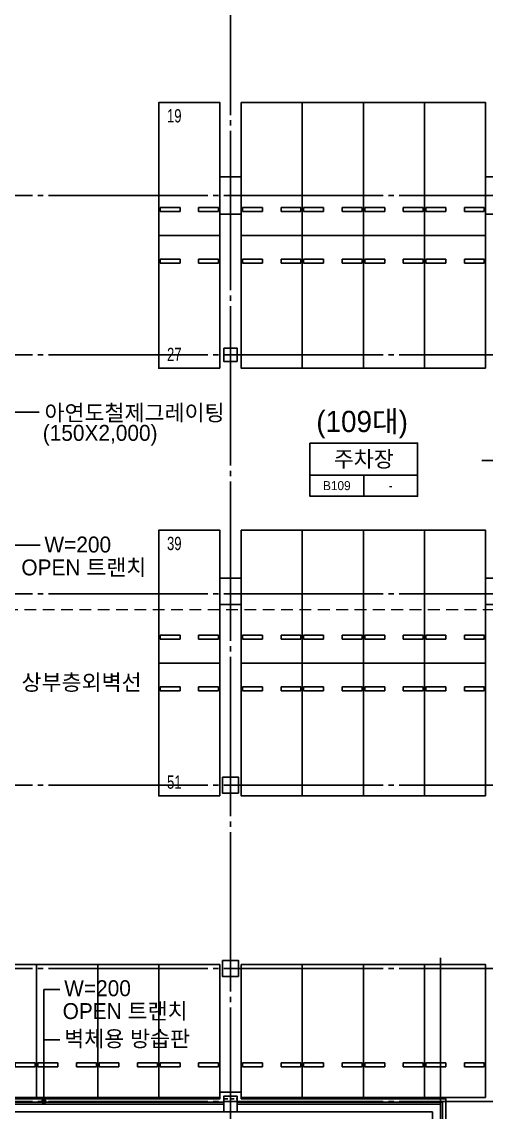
# Model space of a CAD drawing. Extents: x 13827183 to 13983685, y -1862231 to -1752052.
# Drawn here: x 13874605 to 13892080, y -1824785 to -1783737 of the extents above; entities that cross this region are included whole.
import ezdxf
from ezdxf.enums import TextEntityAlignment as Align

# ---------------------------------------------------------------- set-up
doc = ezdxf.new("R2010")
doc.units = 0
doc.header["$LTSCALE"] = 100
doc.header["$MEASUREMENT"] = 0
for name, pattern in [('CEN', [66, 60, -2, 2, -2]), ('HID', [2.3, 1.5, -0.8]), ('HIDDEN', [0.375, 0.25, -0.125])]:
    doc.linetypes.add(name, pattern=pattern)
for name, color, linetype in [('7TXT', 7, 'CONTINUOUS'), ('_FIN', 5, 'CONTINUOUS'), ('CAR', 21, 'CONTINUOUS'), ('CAR-STOP', 5, 'CONTINUOUS'), ('CEN', 1, 'CEN'), ('HAT', 5, 'CONTINUOUS'), ('LEVEL-1', 4, 'CONTINUOUS'), ('open-tr', 9, 'CONTINUOUS'), ('TEXT', 2, 'CONTINUOUS'), ('TEXT1', 7, 'CONTINUOUS'), ('WA1', 2, 'CONTINUOUS')]:
    doc.layers.add(name, color=color, linetype=linetype)
doc.layers.add('hidded', color=5, linetype='HIDDEN', lineweight=20)
doc.styles.add('HY울를도M', font='HYWULM.TTF')
doc.styles.add('돋음', font='Dotum.ttf', dxfattribs={"height": 3})
doc.styles.add('울릉도', font='HYWULM.TTF', dxfattribs={"height": 3})

# ---------------------------------------------------------------- blocks, each defined once
blk = doc.blocks.new('TT1')
at = {"layer": 'TEXT1'}
for p, q in [((-1013, -600), (1013, -600)), ((0, -600), (0, -1000))]:
    blk.add_line(p, q, dxfattribs=at)
blk.add_lwpolyline([(-1013, 0), (1013, 0), (1013, -1000), (-1013, -1000)], close=True, dxfattribs=at)
blk = doc.blocks.new('CAR-STOP')
at = {"layer": 'CAR-STOP', "ltscale": 3}
for p, q in [((50, 3950), (50, 4100)), ((50, 4100), (800, 4100)), ((50, 3950), (800, 3950)), ((800, 4100), (800, 3950)), ((1500, 4100), (2250, 4100)), ((1500, 4100), (1500, 3950)), ((1500, 3950), (2250, 3950)), ((2250, 3950), (2250, 4100))]:
    blk.add_line(p, q, dxfattribs=at)

msp = doc.modelspace()

# ---------------------------------------------------------------- hatches: boundary and pattern name
at = {"layer": 'HAT'}
h = msp.add_hatch(dxfattribs=at)
h.set_pattern_fill('_USER', color=256, scale=180, angle=45, style=0, double=1, pattern_type=0)
h.set_pattern_definition([(45, (13859357.81, -1807335.86), (-127.2792, 127.2792), []), (135, (13859357.81, -1807335.86), (-127.2792, -127.2792), [])])
h.paths.add_polyline_path([(13872559.80992, -1790977.37395), (13872359.80992, -1790977.37395), (13872359.80992, -1793977.37395), (13867479.80992, -1793977.37395), (13867479.80992, -1794177.37395), (13872559.80992, -1794177.37395)])
h.paths.add_polyline_path([(13865359.80992, -1790277.37395), (13865159.80992, -1790277.37395), (13865159.80992, -1794257.37395), (13865359.80992, -1794257.37395), (13865359.80992, -1794177.37395), (13865639.80992, -1794177.37395), (13865639.80992, -1793977.37395), (13865359.80992, -1793977.37395)])
h.paths.add_polyline_path([(13865359.80992, -1795197.37395), (13865159.80992, -1795197.37395), (13865159.80992, -1795377.37395), (13865359.80992, -1795377.37395)])
h.paths.add_polyline_path([(13862259.80992, -1790677.37395), (13862059.80992, -1790677.37395), (13862059.80992, -1791537.37395), (13862259.80992, -1791537.37395)])
h.paths.add_polyline_path([(13873366.73347, -1798664.76606), (13873366.73347, -1797589.98184), (13873874.80992, -1797589.98184), (13873874.80992, -1798664.76606)], flags=9)
h.paths.add_polyline_path([(13873366.73347, -1795713.10145), (13873366.73347, -1794641.64645), (13873874.80992, -1794641.64645), (13873874.80992, -1795713.10145)], flags=9)
h.paths.add_polyline_path([(13873366.73347, -1792714.76606), (13873366.73347, -1791639.98184), (13873874.80992, -1791639.98184), (13873874.80992, -1792714.76606)], flags=9)
h.paths.add_polyline_path([(13908543.76644, -1801280.87287), (13910867.50146, -1801280.87287), (13910867.50146, -1800500.91282), (13908543.76644, -1800500.91282)], flags=9)
h.paths.add_polyline_path([(13866225.19707, -1783278.04395), (13868548.93209, -1783278.04395), (13868548.93209, -1782498.0839), (13866225.19707, -1782498.0839)], flags=9)
h.paths.add_polyline_path([(13866225.19707, -1799105.0416), (13868548.93209, -1799105.0416), (13868548.93209, -1798325.08154), (13866225.19707, -1798325.08154)], flags=9)
h.paths.add_polyline_path([(13859357.80936, -1776734.80142), (13862053.54837, -1776734.80142), (13862053.54837, -1775806.03977), (13859357.80936, -1775806.03977)], flags=9)
h.paths.add_polyline_path([(13859358.60829, -1777750.46426), (13862052.74944, -1777750.46426), (13862052.74944, -1776858.65334), (13859358.60829, -1776858.65334)], flags=9)
h.paths.add_polyline_path([(13862693.55267, -1800309.98314), (13863194.75107, -1800309.98314), (13863194.75107, -1800009.58367), (13862693.55267, -1800009.58367)], flags=9)
h.paths.add_polyline_path([(13892944.89931, -1801870.07647), (13897124.65963, -1801870.07647), (13897124.65963, -1800975.26955), (13892944.89931, -1800975.26955)], flags=9)
h.paths.add_polyline_path([(13892964.04045, -1801049.64705), (13895436.41063, -1801049.64705), (13895436.41063, -1800269.687), (13892964.04045, -1800269.687)], flags=9)
h.paths.add_polyline_path([(13892934.74618, -1800314.26114), (13897092.2029, -1800314.26114), (13897092.2029, -1799358.53544), (13892934.74618, -1799358.53544)], flags=9)
h.paths.add_polyline_path([(13863121.99271, -1784984.67657), (13865992.83159, -1784984.67657), (13865992.83159, -1783990.0028), (13863121.99271, -1783990.0028)], flags=9)
h.paths.add_polyline_path([(13862660.95102, -1785788.94597), (13866468.20801, -1785788.94597), (13866468.20801, -1784897.13505), (13862660.95102, -1784897.13505)], flags=9)
h.paths.add_polyline_path([(13885173.13831, -1799599.1015), (13889649.30342, -1799599.1015), (13889649.30342, -1798007.62347), (13885173.13831, -1798007.62347)], flags=9)
h.paths.add_polyline_path([(13864292.62058, -1800854.64359), (13864726.17584, -1800854.64359), (13864726.17584, -1800548.65158), (13864292.62058, -1800548.65158)], flags=9)
h.paths.add_polyline_path([(13870452.30326, -1800572.36396), (13871067.31657, -1800572.36396), (13871067.31657, -1800182.38394), (13870452.30326, -1800182.38394)], flags=9)
h.paths.add_polyline_path([(13907595.46238, -1806534.60617), (13908624.15745, -1806534.60617), (13908624.15745, -1806056.24399), (13907595.46238, -1806056.24399)], flags=9)
h.paths.add_polyline_path([(13907449.40712, -1807014.29363), (13908770.21271, -1807014.29363), (13908770.21271, -1806516.95674), (13907449.40712, -1806516.95674)], flags=9)
h.paths.add_polyline_path([(13907660.91293, -1807335.86312), (13908624.96086, -1807335.86312), (13908624.96086, -1806960.36379), (13907660.91293, -1806960.36379)], flags=9)
h.paths.add_polyline_path([(13910049.40712, -1807014.29363), (13911370.21271, -1807014.29363), (13911370.21271, -1806516.95674), (13910049.40712, -1806516.95674)], flags=9)
h.paths.add_polyline_path([(13909905.71538, -1806534.60617), (13911513.90446, -1806534.60617), (13911513.90446, -1806056.24399), (13909905.71538, -1806056.24399)], flags=9)
h.paths.add_polyline_path([(13910260.91293, -1807335.86312), (13911224.96086, -1807335.86312), (13911224.96086, -1806960.36379), (13910260.91293, -1806960.36379)], flags=9)
h.paths.add_polyline_path([(13911118.31426, -1796999.8509), (13911551.86952, -1796999.8509), (13911551.86952, -1796693.85889), (13911118.31426, -1796693.85889)], flags=9)
h.paths.add_polyline_path([(13862259.80992, -1793377.37395), (13862059.80992, -1793377.37395), (13862059.80992, -1795377.37395), (13862259.80992, -1795377.37395)])

# ---------------------------------------------------------------- linework, layer by layer
at = {"layer": '_FIN'}
for p, q in [((13872709.80992, -1824407.37395), (13882209.80992, -1824407.37395)), ((13882709.80992, -1824407.37395), (13890429.80992, -1824407.37395)), ((13890429.80992, -1824407.37395), (13890429.80992, -1831927.37395))]:
    msp.add_line(p, q, dxfattribs=at)
at = {"layer": 'CAR', "ltscale": 3}
for points in [[(13882059.80992, -1791777.37395), (13879759.80992, -1791777.37395), (13879759.80992, -1786777.37395), (13882059.80992, -1786777.37395)], [(13885159.80992, -1791777.37395), (13882859.80992, -1791777.37395), (13882859.80992, -1786777.37395), (13885159.80992, -1786777.37395)], [(13887459.80992, -1791777.37395), (13885159.80992, -1791777.37395), (13885159.80992, -1786777.37395), (13887459.80992, -1786777.37395)], [(13889759.80992, -1791777.37395), (13887459.80992, -1791777.37395), (13887459.80992, -1786777.37395), (13889759.80992, -1786777.37395)], [(13892059.80992, -1791777.37395), (13889759.80992, -1791777.37395), (13889759.80992, -1786777.37395), (13892059.80992, -1786777.37395)], [(13882059.80992, -1796777.37395), (13879759.80992, -1796777.37395), (13879759.80992, -1791777.37395), (13882059.80992, -1791777.37395)], [(13885159.80992, -1796777.37395), (13882859.80992, -1796777.37395), (13882859.80992, -1791777.37395), (13885159.80992, -1791777.37395)], [(13887459.80992, -1796777.37395), (13885159.80992, -1796777.37395), (13885159.80992, -1791777.37395), (13887459.80992, -1791777.37395)], [(13889759.80992, -1796777.37395), (13887459.80992, -1796777.37395), (13887459.80992, -1791777.37395), (13889759.80992, -1791777.37395)], [(13892059.80992, -1796777.37395), (13889759.80992, -1796777.37395), (13889759.80992, -1791777.37395), (13892059.80992, -1791777.37395)], [(13882059.80992, -1807877.37395), (13879759.80992, -1807877.37395), (13879759.80992, -1802877.37395), (13882059.80992, -1802877.37395)], [(13885159.80992, -1807877.37395), (13882859.80992, -1807877.37395), (13882859.80992, -1802877.37395), (13885159.80992, -1802877.37395)], [(13887459.80992, -1807877.37395), (13885159.80992, -1807877.37395), (13885159.80992, -1802877.37395), (13887459.80992, -1802877.37395)], [(13889759.80992, -1807877.37395), (13887459.80992, -1807877.37395), (13887459.80992, -1802877.37395), (13889759.80992, -1802877.37395)], [(13892059.80992, -1807877.37395), (13889759.80992, -1807877.37395), (13889759.80992, -1802877.37395), (13892059.80992, -1802877.37395)], [(13882059.80992, -1812877.37395), (13879759.80992, -1812877.37395), (13879759.80992, -1807877.37395), (13882059.80992, -1807877.37395)], [(13885159.80992, -1812877.37395), (13882859.80992, -1812877.37395), (13882859.80992, -1807877.37395), (13885159.80992, -1807877.37395)], [(13887459.80992, -1812877.37395), (13885159.80992, -1812877.37395), (13885159.80992, -1807877.37395), (13887459.80992, -1807877.37395)], [(13889759.80992, -1812877.37395), (13887459.80992, -1812877.37395), (13887459.80992, -1807877.37395), (13889759.80992, -1807877.37395)], [(13892059.80992, -1812877.37395), (13889759.80992, -1812877.37395), (13889759.80992, -1807877.37395), (13892059.80992, -1807877.37395)], [(13875159.80992, -1819227.37395), (13872859.80992, -1819227.37395), (13872859.80992, -1824227.37395), (13875159.80992, -1824227.37395)], [(13877459.80992, -1819227.37395), (13875159.80992, -1819227.37395), (13875159.80992, -1824227.37395), (13877459.80992, -1824227.37395)], [(13879759.80992, -1819227.37395), (13877459.80992, -1819227.37395), (13877459.80992, -1824227.37395), (13879759.80992, -1824227.37395)], [(13882059.80992, -1819227.37395), (13879759.80992, -1819227.37395), (13879759.80992, -1824227.37395), (13882059.80992, -1824227.37395)], [(13885159.80992, -1824227.37395), (13882859.80992, -1824227.37395), (13882859.80992, -1819227.37395), (13885159.80992, -1819227.37395)], [(13887459.80992, -1824227.37395), (13885159.80992, -1824227.37395), (13885159.80992, -1819227.37395), (13887459.80992, -1819227.37395)], [(13889759.80992, -1824227.37395), (13887459.80992, -1824227.37395), (13887459.80992, -1819227.37395), (13889759.80992, -1819227.37395)], [(13892059.80992, -1824227.37395), (13889759.80992, -1824227.37395), (13889759.80992, -1819227.37395), (13892059.80992, -1819227.37395)]]:
    msp.add_lwpolyline(points, close=True, dxfattribs=at)
at = {"layer": 'CEN', "linetype": 'CEN'}
for p, q in [((13882459.80992, -1768045.95467), (13882459.80992, -1852077.37395)), ((13842606.80992, -1790277.37395), (13938970.80992, -1790277.37395)), ((13842606.80992, -1790277.37395), (13938970.80992, -1790277.37395)), ((13842606.80992, -1790277.37395), (13938970.80992, -1790277.37395)), ((13842606.80992, -1796277.37395), (13938970.80992, -1796277.37395)), ((13842606.80992, -1805277.37395), (13938970.80992, -1805277.37395)), ((13842606.80992, -1805277.37395), (13938970.80992, -1805277.37395)), ((13842606.80992, -1805277.37395), (13938970.80992, -1805277.37395)), ((13842606.80992, -1812477.37395), (13938970.80992, -1812477.37395)), ((13890359.80992, -1818977.37395), (13890359.80992, -1852077.37395)), ((13842606.80992, -1819377.37395), (13938970.80992, -1819377.37395)), ((13842606.80992, -1824377.37395), (13938970.80992, -1824377.37395))]:
    msp.add_line(p, q, dxfattribs=at)
at = {"layer": 'hidded', "color": 6, "linetype": 'HID', "ltscale": 3}
msp.add_lwpolyline([(13861859.80992, -1805877.37395), (13861859.84539, -1774677.37395), (13923059.80992, -1774677.37395), (13923059.80992, -1805877.37395), (13913059.80992, -1805877.37395), (13913059.80992, -1809077.37385), (13902059.80992, -1809077.38454), (13902059.80992, -1805877.37395)], close=True, dxfattribs=at)
msp.add_lwpolyline([(13926167.00547, -1790677.37395), (13923059.80992, -1790677.37395), (13923059.80992, -1805877.37395), (13913059.80992, -1805877.37395), (13913059.80992, -1809077.37385), (13902059.80992, -1809077.38454), (13902059.80992, -1805877.37395), (13861959.80992, -1805877.37395)], dxfattribs=at)
at = {"layer": 'LEVEL-1'}
msp.add_line((13891922.20097, -1800254.51), (13897730.91112, -1800254.51), dxfattribs=at)
at = {"layer": 'open-tr'}
msp.add_lwpolyline([(13890809.80992, -1834277.37395), (13890809.80992, -1831777.37395), (13890559.80992, -1831777.37395), (13890559.80992, -1824277.37395), (13882859.80992, -1824277.37395), (13882859.80992, -1824027.37395), (13882059.80992, -1824027.37395), (13882059.80992, -1824277.37395), (13872859.80992, -1824277.37395), (13872859.80992, -1824027.37395), (13872059.80992, -1824027.37395), (13872059.80992, -1824277.37395), (13862859.80992, -1824277.37395), (13862859.80992, -1824027.37395), (13862059.80992, -1824027.37395), (13862059.80992, -1824277.37395), (13856859.77781, -1824277.37395)], dxfattribs=at)
at = {"layer": 'TEXT1'}
for p, q in [((13875434.02394, -1824349.37395), (13875434.02394, -1820165.24255)), ((13875434.02394, -1820165.24255), (13876034.02394, -1820165.24255)), ((13875434.02394, -1822066.24255), (13876034.02394, -1822066.24255))]:
    msp.add_line(p, q, dxfattribs=at)
for points in [[(13872934.80992, -1798431.67648), (13875262.07158, -1798431.67648)], [(13872962.77682, -1803441.79508), (13875290.03849, -1803441.79508)]]:
    msp.add_lwpolyline(points, dxfattribs=at)
at = {"layer": 'TEXT1', "const_width": 100}
msp.add_lwpolyline([(13875434.02394, -1824427.37395, 1), (13875434.02394, -1824327.37395, 1)], format="xyb", close=True, dxfattribs=at)
at = {"layer": 'WA1'}
for p, q in [((13872709.80992, -1824477.37395), (13882209.80992, -1824477.37395)), ((13882709.80992, -1824477.37395), (13890359.80992, -1824477.37395)), ((13890359.80992, -1824477.37395), (13890359.80992, -1831927.37395)), ((13850059.80992, -1824777.37395), (13890059.80992, -1824777.37395)), ((13890059.80992, -1824777.37395), (13890059.80992, -1845377.37395))]:
    msp.add_line(p, q, dxfattribs=at)
at = {"layer": 'WA1', "color": 5, "linetype": 'HID'}
msp.add_line((13882209.80992, -1824277.37395), (13882709.80992, -1824277.37395), dxfattribs=at)
at = {"layer": 'WA1'}
for points in [[(13882859.80992, -1790977.37395), (13882859.80992, -1789577.37395), (13882059.80992, -1789577.37395), (13882059.80992, -1790977.37395)], [(13892859.80992, -1790977.37395), (13892859.80992, -1789577.37395), (13892059.80992, -1789577.37395), (13892059.80992, -1790977.37395)], [(13882709.80992, -1796527.37395), (13882709.80992, -1796027.37395), (13882209.80992, -1796027.37395), (13882209.80992, -1796527.37395)], [(13882859.80992, -1805677.37395), (13882859.80992, -1804677.37395), (13882059.80992, -1804677.37395), (13882059.80992, -1805677.37395)], [(13892859.80992, -1805677.37395), (13892859.80992, -1804677.37395), (13892059.80992, -1804677.37395), (13892059.80992, -1805677.37395)], [(13882759.80992, -1812777.37395), (13882759.80992, -1812177.37395), (13882159.80992, -1812177.37395), (13882159.80992, -1812777.37395)], [(13882759.80992, -1819677.37395), (13882759.80992, -1819077.37395), (13882159.80992, -1819077.37395), (13882159.80992, -1819677.37395)], [(13882709.80992, -1824177.37395), (13882209.80992, -1824177.37395), (13882209.80992, -1824777.37395), (13882709.80992, -1824777.37395)]]:
    msp.add_lwpolyline(points, close=True, dxfattribs=at)

# ---------------------------------------------------------------- block references
at = {"layer": 'CAR-STOP', "xscale": -1, "rotation": 180}
for p in [(13879759.80992, -1786777.37395), (13882859.80992, -1786777.37395), (13885159.80992, -1786777.37395), (13887459.80992, -1786777.37395), (13889759.80992, -1786777.37395), (13879759.80992, -1802877.37395), (13882859.80992, -1802877.37395), (13885159.80992, -1802877.37395), (13887459.80992, -1802877.37395), (13889759.80992, -1802877.37395), (13872859.80992, -1818977.37395), (13875159.80992, -1818977.37395), (13877459.80992, -1818977.37395), (13879759.80992, -1818977.37395), (13882859.80992, -1818977.37395), (13885159.80992, -1818977.37395), (13887459.80992, -1818977.37395), (13889759.80992, -1818977.37395)]:
    msp.add_blockref('CAR-STOP', p, dxfattribs=at)
at = {"layer": 'CAR-STOP'}
for p in [(13879759.80992, -1796777.37395), (13882859.80992, -1796777.37395), (13885159.80992, -1796777.37395), (13887459.80992, -1796777.37395), (13889759.80992, -1796777.37395), (13879759.80992, -1812877.37395), (13882859.80992, -1812877.37395), (13885159.80992, -1812877.37395), (13887459.80992, -1812877.37395), (13889759.80992, -1812877.37395)]:
    msp.add_blockref('CAR-STOP', p, dxfattribs=at)
at = {"layer": 'TEXT1', "xscale": 2, "yscale": 2, "zscale": 2}
msp.add_blockref('TT1', (13887472.9401, -1799598.39688), dxfattribs=at)

# ---------------------------------------------------------------- texts
at = {"layer": '7TXT', "style": 'HY울를도M'}
msp.add_text('(109대)', height=800, dxfattribs=at).set_placement((13887411.22087, -1799182.59018), align=Align.CENTER)
at = {"layer": 'TEXT', "style": 'HY울를도M', "width": 0.75}
for s, p in [('19', (13880069.61846, -1787525.23339)), ('27', (13880069.61846, -1796509.81813)), ('39', (13880069.61846, -1803625.23339)), ('51', (13880069.61846, -1812609.81813))]:
    msp.add_text(s, height=500, dxfattribs=at).set_placement(p)
at = {"layer": 'TEXT1', "style": '돋음'}
for s, p in [('아연도철제그레이팅', (13875458.63254, -1798755.71528)), ('(150X2,000)', (13875392.07158, -1799511.67648)), ('W=200', (13875456.20994, -1803714.93965)), ('OPEN 트랜치', (13874587.49935, -1804576.90556)), ('상부층외벽선', (13874594.44532, -1808902.68365)), ('W=200', (13876200.19539, -1820417.88011)), ('OPEN 트랜치', (13876141.35364, -1821279.84602)), ('벽체용 방습판', (13876200.19539, -1822318.88011))]:
    msp.add_text(s, height=600, dxfattribs=at).set_placement(p)
at = {"layer": 'TEXT1', "style": '울릉도'}
msp.add_text('주차장', height=600, dxfattribs=at).set_placement((13887472.9401, -1800499.97703), align=Align.CENTER)
at = {"layer": 'TEXT1', "color": 2, "style": '울릉도'}
msp.add_text('B109', height=340, dxfattribs=at).set_placement((13886459.44418, -1801198.23688), align=Align.MIDDLE_CENTER)
at = {"layer": 'TEXT1', "style": '울릉도'}
msp.add_text('-', height=340, dxfattribs=at).set_placement((13888486.43601, -1801198.23688), align=Align.MIDDLE_CENTER)

doc.saveas('drawing.dxf')
